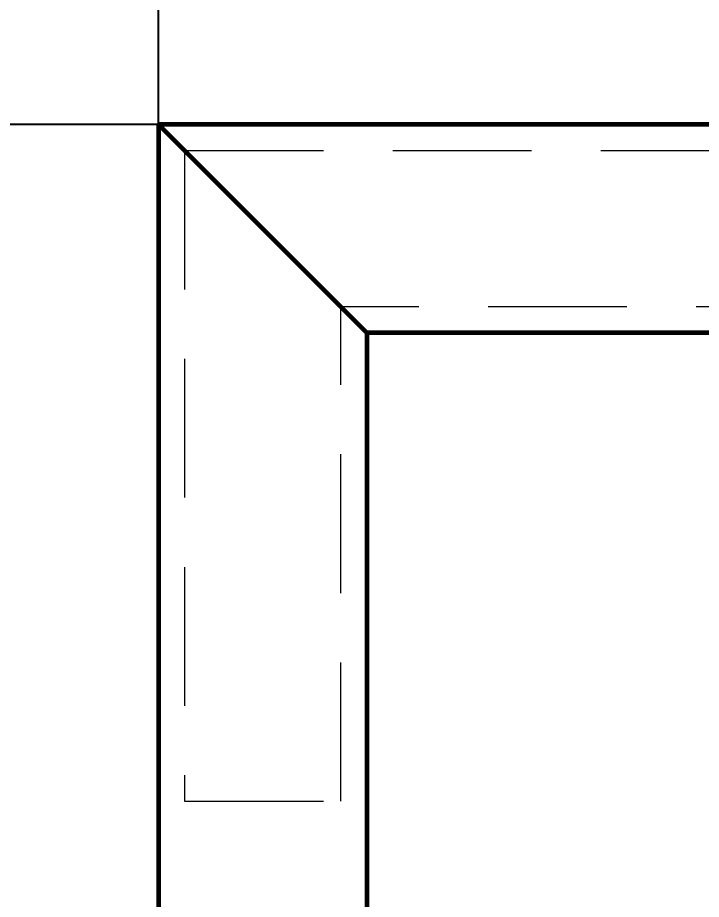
# Model space of a CAD drawing. Header units: millimetres. Extents: x -68 to 2520, y 0 to 297.
# Drawn here: x 914.77 to 934.48, y 190.07 to 215.48 of the extents above; entities that cross this region are included whole.
import ezdxf

# ---------------------------------------------------------------- set-up
doc = ezdxf.new("R2010")
doc.units = ezdxf.units.MM
for name, pattern in [('K5LT_BASIC', [0]), ('K5LT_DASHED', [6, 4, -2]), ('K5LT_THIN', [0])]:
    doc.linetypes.add(name, pattern=pattern)
doc.layers.add('Системный слой', color=7, linetype='Continuous')
doc.styles.add('KDIMTEXTSTYLE', font='GOST_AU.SHX', dxfattribs={"width": 0.96, "oblique": 15, "height": 5})
doc.dimstyles.new('KDIMSTYLE (1.50)', dxfattribs={"dimtxt": 5, "dimasz": 1, "dimexe": 2, "dimexo": 0, "dimgap": 1, "dimtad": 1, "dimlfac": 0.666667, "dimtxsty": 'KDIMTEXTSTYLE', "dimsah": 1, "dimcen": 0, "dimdle": 1, "dimadec": 0, "dimazin": 0, "dimtfac": 0.667, "dimtmove": 0, "dimatfit": 3, "dimfxl": 1, "dimtvp": 1, "dimtolj": 1, "dimtzin": 0, "dimarcsym": 0})

# ---------------------------------------------------------------- blocks, each defined once
blk = doc.blocks.new('KDIMARROW_01')
at = {"layer": 'Системный слой'}
blk.add_hatch(color=0, dxfattribs=at).paths.add_polyline_path([(0, 0), (-5, 0.658), (-4.5, 0), (-5, -0.658)])
at = {"layer": 'Системный слой', "color": 0, "linetype": 'K5LT_THIN', "lineweight": 18}
for p, q in [((-4.5, 0), (-5, 0.658)), ((-5, 0.658), (0, 0)), ((0, 0), (-5, -0.658)), ((-5, -0.658), (-4.5, 0)), ((0, 0), (-1, 0))]:
    blk.add_line(p, q, dxfattribs=at)

msp = doc.modelspace()

# ---------------------------------------------------------------- linework, layer by layer
at = {"layer": 'Системный слой', "color": 5, "linetype": 'K5LT_BASIC', "lineweight": 60, "true_color": 0x0000ff}
for p, q in [((918.83456, 212.39632), (918.83456, 89.39632)), ((1011.83456, 212.39632), (918.83456, 212.39632)), ((924.83456, 206.39632), (918.83456, 212.39632)), ((918.83456, 212.39632), (918.83456, 89.39632)), ((1011.83456, 212.39632), (918.83456, 212.39632)), ((924.83456, 206.39632), (918.83456, 212.39632)), ((1002.83456, 206.39632), (924.83456, 206.39632)), ((924.83456, 206.39632), (924.83456, 95.39632)), ((1002.83456, 206.39632), (924.83456, 206.39632)), ((924.83456, 206.39632), (924.83456, 95.39632))]:
    msp.add_line(p, q, dxfattribs=at)
at = {"layer": 'Системный слой', "color": 7, "linetype": 'K5LT_DASHED', "lineweight": 18}
for p, q in [((919.58456, 211.64632), (938.33456, 211.64632)), ((919.58456, 211.64632), (919.58456, 192.89632)), ((938.33456, 207.14632), (924.08456, 207.14632)), ((924.08456, 192.89632), (924.08456, 207.14632)), ((919.58456, 192.89632), (924.08456, 192.89632))]:
    msp.add_line(p, q, dxfattribs=at)

# ---------------------------------------------------------------- dimensions: what is measured, and where the dimension line sits
at = {"layer": 'Системный слой', "color": 7}
msp.add_linear_dim(base=(1008.83456, 229.24649), p1=(918.83456, 212.39632), p2=(1008.83456, 212.39632), location=(963.83456, 229.24649), text='\\H5.0;\\W0.965;\\Q15;\\H5.0;\\W0.965;\\Q15;\\Q15;В', dimstyle='KDIMSTYLE (1.50)', override={"dimexo": 0, "dimblk1": 'KDIMARROW_01', "dimblk2": 'KDIMARROW_01', "dimse1": 0, "dimse2": 0, "dimclrt": 7, "dimtolj": 1}, dxfattribs=at).render()
msp.add_linear_dim(base=(1008.83456, 229.24649), p1=(918.83456, 212.39632), p2=(1008.83456, 212.39632), location=(963.83456, 229.24649), text='\\H5.0;\\W0.965;\\Q15;\\H5.0;\\W0.965;\\Q15;\\Q15;В', dimstyle='KDIMSTYLE (1.50)', override={"dimexo": 0, "dimblk1": 'KDIMARROW_01', "dimblk2": 'KDIMARROW_01', "dimse1": 0, "dimse2": 0, "dimclrt": 7, "dimtolj": 1}, dxfattribs=at).render()
for base, p1, location, text in [((895.82508, 212.39632), (918.83456, 89.39632), (895.82508, 150.39632), '\\H5.0;\\W0.965;\\Q15;\\H5.0;\\W0.965;\\Q15;\\Q15;Н'), ((895.82508, 212.39632), (918.83456, 89.39632), (895.82508, 150.39632), '\\H5.0;\\W0.965;\\Q15;\\H5.0;\\W0.965;\\Q15;\\Q15;Н'), ((911.62921, 212.39632), (917.14406, 181.64632), (911.62921, 197.39632), '\\H5.0;\\W0.965;\\Q15;\\H5.0;\\W0.965;\\Q15;\\Q15;Н/4'), ((911.62921, 212.39632), (917.14406, 181.64632), (911.62921, 197.39632), '\\H5.0;\\W0.965;\\Q15;\\H5.0;\\W0.965;\\Q15;\\Q15;Н/4')]:
    msp.add_linear_dim(base=base, p1=p1, p2=(918.83456, 212.39632), angle=90, location=location, text=text, dimstyle='KDIMSTYLE (1.50)', override={"dimexo": 0, "dimblk1": 'KDIMARROW_01', "dimblk2": 'KDIMARROW_01', "dimse1": 0, "dimse2": 0, "dimclrt": 7, "dimtolj": 1}, dxfattribs=at).render()

doc.saveas('drawing.dxf')
